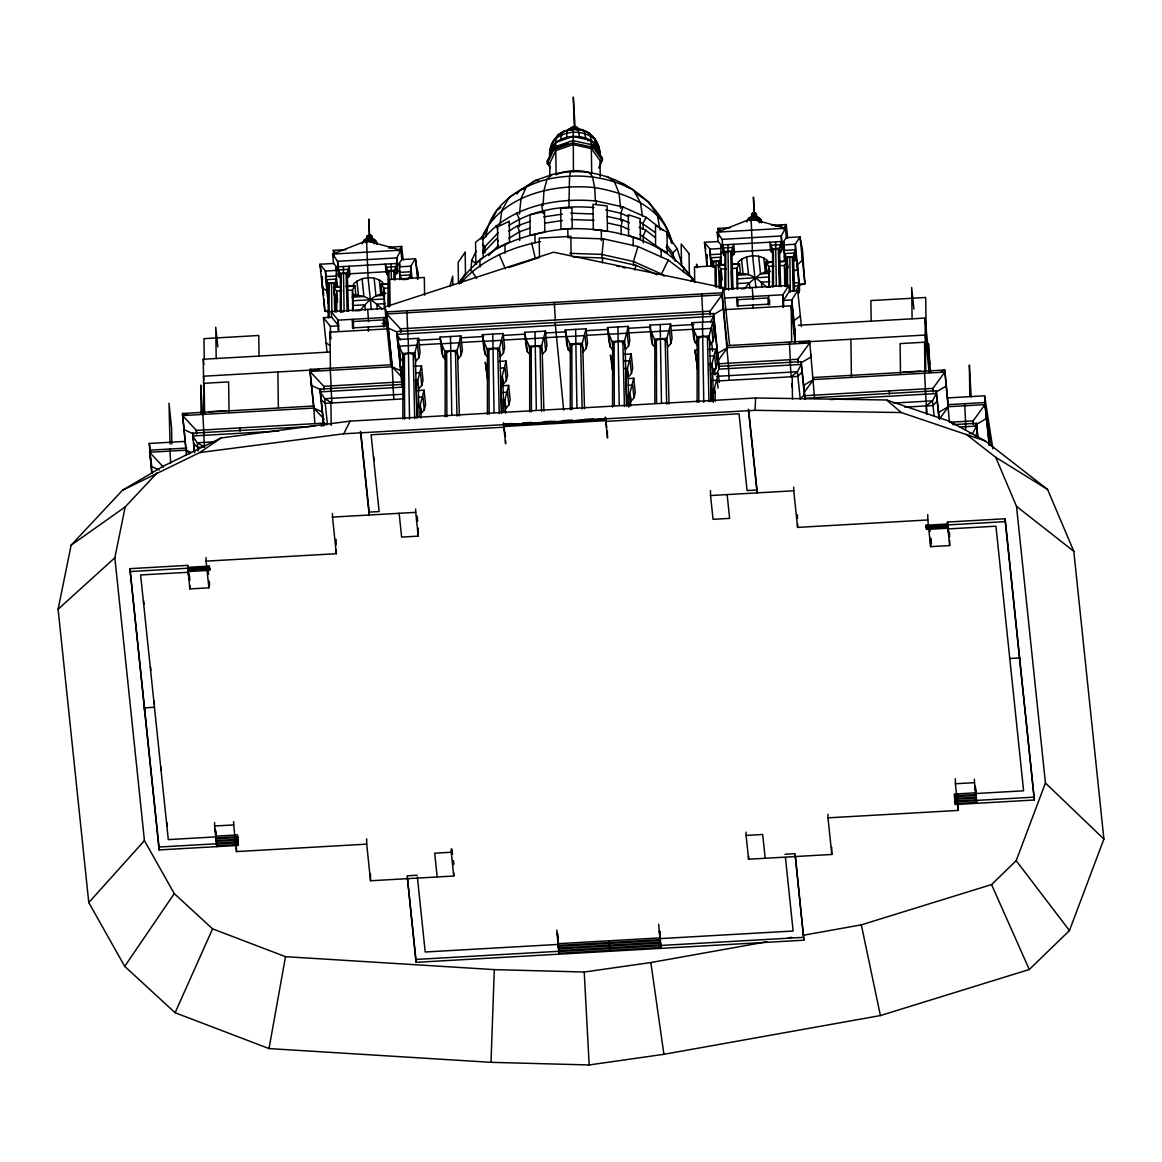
<?xml version="1.0" encoding="UTF-8"?>
<svg xmlns="http://www.w3.org/2000/svg" width="1162" height="1162" viewBox="0 0 1162 1162"><rect width="100%" height="100%" fill="white"/><g stroke="black" fill="none" stroke-linecap="round" stroke-linejoin="round"><path stroke-width="1.5" d="M402.865 419.09L402.894 357.823L404.405 354.686L408.675 353.175L413.207 354.178L415.342 357.112L417.085 418.291M445.148 416.679L445.177 355.412L446.673 352.275L450.943 350.764L455.475 351.766L457.61 354.7L459.353 415.88M487.415 414.268L487.444 353.001L488.955 349.864L493.211 348.353L497.743 349.355L499.892 352.289L501.621 413.469M529.683 411.856L529.712 350.59L531.223 347.453L535.493 345.942L540.025 346.944L542.16 349.878L543.903 411.057M570.295 409.547L570.324 348.266L571.835 345.129L576.105 343.618L580.637 344.635L582.772 347.554L584.515 408.733M612.563 407.136L612.592 345.855L614.102 342.717L618.373 341.207L622.905 342.224L625.04 345.143L626.783 406.322M654.845 402.923L654.874 343.444L656.37 340.306L660.641 338.796L665.172 339.812L667.308 342.732L669.051 403.911M697.113 402.313L697.142 341.032L698.652 337.895L702.908 336.384L707.44 337.401L709.59 340.321L711.318 401.5M328.163 317.894L328.294 285.547L329.122 283.804L331.504 282.976L334.017 283.528L335.237 285.155L336.849 282.627M340.277 311.736L340.422 275.801L341.25 274.058L343.618 273.215L346.145 273.782L347.322 275.409L348.469 311.271M387.963 305.417L388.093 273.085L388.921 271.342L393.802 271.066L394.993 272.678L395.225 279.853M712.829 267.202C713.976 260.738 708.326 255.727 709.953 249.104L704.492 242.306L718.131 241.536L722.88 246.925L722.953 252.503L720.876 252.619L721.021 254.057M724.827 289.803L724.972 253.868L725.8 252.125L728.167 251.282L730.68 251.849L731.871 253.476L733.019 289.338M772.498 287.087L772.643 251.137L773.471 249.409L775.838 248.566L778.351 249.118L779.542 250.745L780.69 286.622M786.543 286.36L786.645 259.402L787.487 257.659L789.855 256.831L792.368 257.383L793.559 259.01L794.59 291.284M889.38 394.223L889.409 390.868M491.003 1062.329L269.018 1048.574L175.113 1012.741L124.712 966.363L88.777 902.554L58.1 609.251L71.129 545.181L122.576 490.19L163.392 466.122L221.129 437.943L350.125 421.123L755.591 397.985L886.562 399.989L949.47 421.283L985.332 440.979L1047.601 489.478L1073.804 551.325L1103.9 839.066L1069.447 930.573L1029.285 969.5L880.404 1015.559L663.909 1054.312L589.178 1064.958L491.003 1062.329L494.3 969.616L285.503 956.675L212.573 928.859L174.271 893.607L144.437 840.62L114.849 557.76L125.176 506.952L157.233 472.702M122.576 490.19L199.69 452.584L343.734 433.789L755.068 410.317L755.591 397.985M543.133 205.659L543.918 190.51L547.011 179.34L552.095 174.576C602.221 161.402 658.97 193.647 672.624 243.555M549.975 150.668C550.236 142.984 555.581 137.465 561.072 132.904L558.094 134.894L556.249 138.176L555.668 142.519L549.582 155.2C549.045 145.686 558.181 139.411 566.475 137.392L567.448 130.449L568.712 129.272C584.747 124.857 601.291 139.425 599.941 155.752M362.268 243.817L364.04 240.127L367.991 238.559L369.429 239.125C366.771 232.821 373.772 234.985 371.361 239.023M367.889 237.949L367.076 236.365L368.819 234.971L367.657 236.845L369.211 239.169M367.904 239.227L367.105 237.629L368.703 236.336L371.114 236.641L371.913 238.239L370.446 235.174L369.095 234.869L368.136 236.54L369.284 239.111L369.095 234.869M470.857 270.746L471.743 260.288L476.13 251.152M550.497 148.968L552.357 143.318M571.98 128.59L572.212 127.747L570.222 129.2L572.024 128.169M599.636 155.345C600.188 145.613 594.755 136.201 586.229 131.466M746.817 221.884L748.589 218.195L753.847 216.495M752.439 216.016C749.461 214.897 755.068 211.891 752.177 213.634L753.063 216.466L750.013 217.309L751.204 220.083L755.14 219.502L758.495 220.998C765.192 217.555 749.998 215.42 757.246 217.221L761.052 219.749L761.444 221.477L759.382 222.755M752.453 217.294C749.635 215.072 755.227 212.893 756.375 215.435C755.445 219.313 757.755 212.748 754.53 212.966L752.656 213.343L753.063 216.466M754.53 212.966L754.675 214.374M761.328 222.784L761.444 221.041L759.745 220.606M519.472 214.011L520.983 198.615L526.444 186.603L535.29 180.502L552.095 174.576M560.592 139.469L562.364 132.25L568.712 129.272L570.382 129.766M602.279 262.83L602.758 257.949L573.084 256.962M569.075 237.716L603.528 238.878L601.684 258.53M596.106 204.352L596.542 201.07L622.934 206.938L646.174 217.323L663.226 230.439M499.921 224.527L501.839 210.482L509.276 197.235L535.29 180.502L538.631 180.575M573.97 127.297L571.82 127.5L570.789 129.331L574.086 128.169L578.415 129.578C578.415 126.876 572.503 125.046 574.101 129.185L571.835 129.737L571.719 128.75L572.488 127.079L574.289 127.254L573.316 97.042L575.059 126.992M370.591 241.435C373.06 237.498 367.047 237.295 369.225 241.391L373.031 242.233L374.556 243.773C379.262 241.812 373.496 238.428 370.969 238.413L370.17 238.457L370.998 238.646M755.14 219.502C757.609 215.566 751.596 215.362 753.775 219.458M418.61 338.331L414.892 352.769L415.793 361.44L418.872 357.881L420.107 352.652L418.61 338.331L397.811 339.522L399.321 353.844L400.556 358.927L403.359 362.152L402.444 353.48L399.234 346.174L397.811 339.522M421.515 365.87L417.797 380.308L418.712 388.965L421.777 385.406L423.012 380.192L421.515 365.87L414.587 366.262M424.072 390.214L420.339 404.652L421.254 413.323L424.319 409.765L425.568 404.536L424.072 390.214L417.129 390.621M460.878 335.92L457.16 350.358L458.075 359.029L461.14 355.47L462.389 350.241L460.878 335.92L440.093 337.111L441.589 351.432L442.838 356.516L445.627 359.741L444.712 351.069L441.502 343.763L440.093 337.111M485.905 236.859C489.217 206.299 519.356 186.486 547.011 179.34C576.018 172.877 607.305 175.709 633.551 190.176L640.451 202.595L642.484 216.393M503.161 333.509L499.428 347.946L500.343 356.618L503.407 353.059L504.657 347.83L503.161 333.509L482.361 334.7L483.857 349.021L485.106 354.105L487.895 357.33M506.08 361.033L502.362 375.486L503.277 384.143L506.341 380.584L507.591 375.37L506.08 361.033L499.152 361.44M508.636 385.392L504.918 399.83L505.819 408.501L508.883 404.942L510.133 399.713L508.636 385.392L501.708 385.784M552.052 146.339L552.749 141.866C562.8 129.752 583.295 129.185 594.842 139.469L595.612 143.856L598.561 147.894M545.428 331.097L541.71 345.535L542.61 354.207L545.675 350.648L546.924 345.419L545.428 331.097L524.628 332.288L526.125 346.61L527.374 351.694L530.162 354.918L529.262 346.247L526.037 338.941L524.628 332.288M586.04 328.788L582.322 343.226L583.222 351.897L586.287 348.339L587.536 343.11L586.04 328.788L565.24 329.964L566.736 344.301L567.986 349.384L570.774 352.609L569.874 343.937L566.649 336.631L565.24 329.964M628.308 326.377L624.59 340.815L625.49 349.486L628.569 345.927L629.804 340.698L628.308 326.377L607.508 327.553L609.019 341.889L610.268 346.973L613.057 350.198M631.198 353.902L627.465 368.339L628.381 377.011L631.445 373.452L632.694 368.223L631.198 353.902L624.255 354.294M633.74 378.26L630.022 392.698L630.922 401.369L633.987 397.811L635.236 392.582L633.74 378.26L628.54 378.551M670.576 323.966L666.857 338.403L667.772 347.075L670.837 343.516L672.086 338.287L670.576 323.966L649.79 325.142L651.286 339.478L652.536 344.562L655.324 347.787L654.409 339.115L651.199 331.809L649.79 325.142M712.858 321.554L709.125 335.992L710.04 344.664L713.105 341.105L714.354 335.876L712.858 321.554L692.058 322.731L693.554 337.067L694.803 342.151L697.592 345.375L696.692 336.704L693.467 329.398L692.058 322.731M715.763 349.079L712.045 363.517L712.945 372.189L716.01 368.63L717.259 363.401L715.763 349.079L708.82 349.471M711.376 373.83L718.305 373.438L714.586 387.876L715.124 393.076M549.582 155.2L550.105 152.019M269.018 1048.574L285.503 956.675M411.246 275.728L410.651 278.415L410.752 266.171L415.459 258.792L401.834 259.576L397.535 265.488L397.607 271.066L399.699 270.935L399.844 272.373M795.796 253.795L793.588 259.01M798.643 289.338L799.238 286.636M570.484 171.831L569.54 175.985L569.075 200.111M634.786 270.049L635.934 265.314L602.758 257.949M606.985 216.393L622.687 219.879L621.06 225.965L621.191 234.739M574.929 127.326L576.439 127.675L576.468 129.476L575.321 129.229C576.628 125.961 571.544 126.266 572.91 129.36M449.839 286.491L452.701 276.207L452.817 284.792M784.423 261.305L784.147 241.609L784.394 250.44L784.248 249.002L782.157 249.118L782.084 243.541L786.383 237.644L800.008 236.859L795.302 244.238L799.572 285.039L799.006 292.839L798.817 282.656L793.878 282.947M603.528 238.878L637.982 246.518L633.45 261.465L633.508 265.59M349.283 276.411L349.994 274.159L349.152 266.2L347.075 272.997L347.583 277.805L349.283 276.411L348.542 269.337L338.389 269.918L337.619 266.868L396.823 263.483L397.651 271.443L395.24 275.089L394.746 270.281L396.823 263.483L396.75 257.906L400.846 250.179L366.567 240.781L332.593 254.071L333.581 263.469L338.331 268.858L338.403 274.435L336.326 274.552M733.832 254.478L734.544 252.227L733.701 244.267L731.624 251.065L732.133 255.872L733.832 254.478L733.091 247.404L722.938 247.985L722.168 244.935L781.372 241.551L782.2 249.496L779.789 253.156L779.295 248.348L781.372 241.551L781.3 235.973L785.396 228.246L751.117 218.848L717.143 232.139L718.131 241.536M390.853 364.781L384.825 307.015L553.562 252.227L723.577 287.697L721.994 294.843L728.589 366.553M622.934 206.938L620.886 213.227L620.987 220.969M352.754 286.52L353.538 284.138C360.772 276.571 374.847 275.423 382.777 282.468M737.304 264.587L738.088 262.205C745.321 254.638 759.396 253.49 767.327 260.535L768.169 262.815M371.898 241.725L372.784 238.82M756.447 219.792L757.333 216.887L755.184 217.091M804.249 935.076L861.332 924.85L991.549 884.572L1016.198 860.693L1045.437 783.014L1016.503 506.341L995.718 457.291L966.29 434.37M754.24 212.907L754.153 217.134L755.126 214.476L754.501 213.067M336.472 279.127L337.212 286.128L335.484 287.537L334.99 282.773L336.472 279.127L326.217 279.708L325.404 271.036L319.942 264.239L333.581 263.469M721.762 264.195L720.033 265.604L719.539 260.84L721.021 257.194L710.766 257.775L711.74 266.113M799.645 290.616L795.389 249.815L783.842 250.469L784.568 253.577L794.837 252.982L795.563 259.983L793.835 261.392L793.341 256.628L795.389 249.815L795.302 244.238L784.321 244.862M796.783 289.483L798.265 285.837L794.852 286.026M639.129 227.229L645.709 230.163L643.24 235.886L643.341 242.916M756.375 215.435L754.937 216.364L755.634 213.445L754.792 213.082M175.113 1012.741L212.573 928.859M376.503 241.681L376.895 243.41L374.382 239.968L369.066 238.791L365.478 239.662L362.384 242.495M364.853 241.086L365.246 240.273L364.505 241.202C365.957 237.527 370.329 239.154 371.825 237.368M459.164 283.949C481.678 247.245 526.807 232.298 567.797 228.754C614.291 227.389 667.787 240.331 694.469 281.654M481.097 239.154C498.73 196.015 552.313 183.189 594.668 187.619C625.795 192.529 665.608 208.143 671.258 243.061M492.267 219.647L496.61 210.583L500.909 207.432M482.608 251.486L484.903 246.722L498.295 232.603M553.156 141.953L558.094 134.894L564.558 130.74M550.425 167.793L547.258 163.464L547.229 161.111L553.896 147.211L572.822 140.529L592.925 144.989L602.41 157.974L602.439 160.312L598.735 168.04M549.873 175.985L549.699 163.319L555.785 150.639L573.04 144.553L591.356 148.605L599.999 160.443L600.231 176.74M570.644 128.503L570.31 129.214L571.82 127.5M571.326 128.009L571.181 129.81M721.399 260.695L719.786 263.222L718.566 261.595L716.039 261.043L713.671 261.871L712.843 263.614L710.461 258.661M718.915 264.965L719.743 263.222M757.333 217.323L751.741 217.134L746.934 220.562M748.589 220.228L749.795 218.325L748.589 218.616L750.187 220.722M749.403 219.153L749.795 218.325L747.544 219.734M664.243 276.135L661.454 274L668.31 260.085L637.982 246.518M343.734 433.789L350.125 421.123M710.476 322.164L713.555 316.311L713.512 313.522L396.75 331.591L402.313 387.178L404.144 389.909M716.765 373.496L719.075 369.109L719.031 366.335L713.512 313.522M646.174 217.323L643.065 223.148L643.152 229.335M482.274 237.716L486.704 230.207M373.031 242.233L374.382 239.532L372.029 239.343M757.58 220.301L758.931 217.599L756.578 217.41L756.346 214.157L755.126 213.43M370.62 238.471L371.52 235.697L370.242 235.014L371.114 236.641L369.806 239.125M755.169 216.539L756.07 213.764L754.995 213.242M346.029 286.157L354.904 285.663L352.406 290.108L352.696 310.791M732.35 264.123L739.453 263.73L736.955 268.175L737.231 288.859M779.876 261.421L786.979 261.014L784.481 265.459L784.757 286.157M722.619 289.193L788.853 285.416L782.956 294.77L783.13 307.567M788.853 285.416L789.448 291.096L783.551 300.45L783.638 306.855M789.448 291.096L797.698 290.631L791.787 299.985L791.976 312.781M369.225 241.391L366.669 242.016L365.464 239.241L366.872 238.965M124.712 966.363L174.271 893.607M690.504 281.407L692.508 278.619L668.31 260.085M398.537 250.861L401.703 246.46L389.11 247.172M783.086 228.929L786.253 224.527L771.858 225.341M717.666 361.237L727.514 347.641L721.965 292.78L386.568 311.91L384.825 307.015M727.485 345.579L809.653 340.887L809.682 342.964L797.858 359.261L797.902 362.602M803.654 393.163L813.516 379.567L813.487 377.505L944.764 370.01L949.441 422.256L973.131 420.905L984.955 404.608L984.621 395.806L947.335 397.941M939.55 418.916L948.41 406.685L944.764 370.01L941.322 371.114M373.946 242.931L375.66 240.941L374.237 240.636M88.777 902.554L144.437 840.62M367.177 237.237L369.313 235.494L367.279 235.944L368.209 238.835L367.105 237.629M751.727 215.304L753.862 213.547L751.829 214.011L752.874 216.669M716.329 364.897L718.406 362.689L718.363 359.9M975.223 435.837L977.3 433.629L977.257 430.841M516.698 194.025L521.288 189.188L524.788 188.68M482.884 239.532C509.784 206.487 555.886 197.075 596.542 201.07M482.738 253.403L496.74 238.646L498.222 241.362M460.82 283.107C480.865 259.968 511.033 247.201 540.577 241.638M488.737 255.611L498.483 245.342M370.838 238.922L371.942 237.789M755.387 216.989L756.491 215.856M369.385 234.666L368.891 219.022L369.603 239.067L370.562 235.131L368.688 235.073M666.799 234.346L677.17 248.566L672.667 252.982L672.74 257.63M58.1 609.251L114.849 557.76M367.047 236.801L368.819 234.971M751.596 214.868L753.862 213.459L751.625 214.433L752.439 219.662M370.823 239.154L371.913 238.239L371.796 236.089L369.632 235.407L371.898 236.961M755.373 217.221L756.477 214.592L755.198 213.634M759.106 221.84L761.052 219.749M926.23 405.901L932.505 400.861L936.354 393.555L936.311 390.766L805.034 398.261L801.199 361.643L719.031 366.335M793.966 320.785L800.342 315.861M71.129 545.181L125.176 506.952M199.69 452.584L221.129 437.943M367.671 238.835L366.538 239.735L368.252 239.677M571.254 127.878L573.04 127.094M570.891 128.503L575.292 127.413L578.807 129.49L577.209 127.675L575.408 127.617M508.68 225.631C533.489 209.073 564.703 205.078 593.913 207.577M508.52 231.34L517.351 225.864L530.497 221.23M508.869 238.384L519.559 231.746L529.741 228.159M713.541 314.611L723.461 308.816L723.432 306.753M717.593 353.437L727.514 347.641L809.682 342.964M801.228 362.733L811.149 356.937L811.12 354.875M803.596 385.363L813.516 379.567L944.793 372.087L932.97 388.384L933.013 391.725M936.34 391.855L946.26 386.06L946.231 383.997M938.489 412.481L948.41 406.685L984.955 404.608L989.225 445.351M975.078 425.205L986.422 418.581L986.393 416.519M753.935 217.149L753.644 212.936M572.067 127.37L573.592 126.89M562.364 132.25C570.745 128.546 580.811 128.706 588.902 133.136L590.616 136.215L591.313 145.613L592.925 144.989L592.954 147.327L602.439 160.312L599.999 160.443M557.31 147.095L568.291 143.216M366.408 239.662L369.051 238.355M555.872 174.823C566.707 170.015 579.112 169.449 590.427 172.847M402.938 279.592L407.818 279.316M340.713 312.157L343.937 311.677M508.636 267.594L538.747 257.673M753.325 216.306L754.937 216.364M750.957 217.73L752.279 217.265L751.727 216.698M799.572 285.039L804.932 283.906L802.317 249.046L800.008 236.859L804.932 283.906L798.12 284.283M770.333 287.145L766.92 287.334C759.512 280.696 750.013 271.821 739.322 273.971L737.623 272.533L740.368 272.765L737.463 273.041L737.681 288.96M494.3 969.616L584.225 972.028L650.851 962.543L766.789 941.786M788.199 937.952L791.772 937.313M566.475 137.392C576.468 135.17 587.885 136.709 595.612 143.856M543.685 216.916L562.248 214.157M545.051 223.104L562.393 220.519M753.237 213.14L753.935 212.893L754.036 217.134M353.132 310.893L352.914 294.974L355.819 294.698L353.074 294.465L354.773 295.903C365.464 293.754 374.963 302.628 382.371 309.266M755.256 217.599L758.641 218.63M369.298 235.421L367.076 236.365L367.889 241.594M587.682 140.689L591.24 140.486L599.897 152.324M549.699 163.319L547.258 163.464L553.94 149.549L553.896 147.211M334.031 257.092L333.32 250.353L345.927 249.641M730.477 227.708L717.869 228.42L718.755 236.845M388.704 248.029L393.933 247.724M774.996 225.994L781.968 225.588M786.383 237.644L785.396 228.246L717.143 232.139L722.096 239.357L781.3 235.973L782.084 243.541M340.161 273.39L340.669 278.197L339.13 276.992L338.389 269.918L340.161 273.39L347.075 272.997M387.832 270.673L388.34 275.481L386.118 272.097L385.29 264.152L387.832 270.673L394.746 270.281M724.71 251.457L725.219 256.265L723.679 255.059L722.938 247.985L724.71 251.457L731.624 251.065M772.381 248.741L772.89 253.548L770.667 250.164L769.84 242.204L772.381 248.741L779.295 248.348M348.861 273.84L387.164 271.661M733.411 251.907L771.713 249.714M337.024 275.96L325.491 276.614L328.338 303.819M721.573 254.028L710.04 254.681L711.275 266.577M327.19 288.045L326.217 279.708L328.004 283.165L334.99 282.773M712.553 261.232L719.539 260.84M786.863 261.784L785.294 260.564L784.568 253.577L786.369 257.02L793.341 256.628M328.25 285.547L325.912 280.594M786.645 259.402L784.931 257.063M337.532 300.362L336.559 291.008L333.581 286.869L340.698 286.462M384.811 309.077L384.085 288.292L381.107 284.167L388.224 283.76M719.685 280.027L722.256 279.998L721.108 269.076L718.131 264.936L725.248 264.529M769.36 287.145L769.142 271.24L766.571 271.269L765.656 262.234L772.774 261.828M333.596 287.261L340.698 286.854M346.029 286.549L354.918 286.055M381.121 284.559L388.224 284.153M718.145 265.328L725.248 264.921M732.35 264.515L739.468 264.108M772.774 262.22L765.671 262.627L768.634 266.359L768.924 287.058M779.876 261.813L786.994 261.406M341.846 290.703L336.559 291.008L336.849 311.706M347.118 290.413L352.406 290.108L352.914 294.974M389.372 288.002L384.085 288.292L384.375 308.99M726.395 268.771L721.108 269.076L721.37 288.045M731.668 268.48L736.955 268.175L737.463 273.041M768.634 266.359L773.907 266.069M779.194 265.764L784.481 265.459L785.759 286.724M765.656 262.234L766.571 270.877L769.302 270.717L768.561 272.3L765.308 271.952L760.5 273.898L749.345 282.874L744.595 288.612L741.182 288.801M352.304 294.901L355.819 294.698L354.904 285.663M385.537 292.998L382.022 293.202L381.107 284.167M736.853 272.968L740.368 272.765L739.453 263.73M770.086 271.066L766.571 270.877M355.02 295.351L358.433 295.163L356.966 281.015M385.886 293.594C374.76 293.202 366.567 302.701 360.046 310.544L354.918 310.835M770.435 271.661L765.308 271.952L763.826 257.804M792.804 270.485L797.524 270.209L797.437 264.631L802.477 260.375L802.317 249.046M351.955 297.196L363.938 296.513L362.079 278.822M384.506 295.351L375.951 295.831L374.106 278.139M736.505 275.263L748.488 274.581L746.629 256.889M769.055 273.419L760.5 273.898L758.655 256.206M352.769 300.755L384.448 298.954M737.318 278.822L768.997 277.021M352.812 305.49L364.795 304.807L365.362 310.109M385.377 303.631L376.822 304.11L377.374 309.426M737.362 283.557L749.345 282.874L749.911 288.176M769.927 281.698L761.371 282.177L761.923 287.493M328.265 311.082L324.866 311.285L319.942 264.239L321.249 271.211M338.723 330.633L338.65 325.825L331.693 317.211L331.097 311.532L385.13 308.438M327.03 351.912L323.443 317.676L331.693 317.211M385.973 317.415L338.055 320.146L331.097 311.532M724.376 298.111L782.956 294.77L783.551 300.45L791.787 299.985L795.447 334.99M353.379 328.57L353.277 321.496L383.562 319.884L383.663 326.914M737.928 299.68L768.111 297.951L768.213 304.967M323.443 317.676L330.4 326.304L338.65 325.825L338.055 320.146L338.215 331.344M382.08 323.501L385.566 323.297M330.444 369.603L329.921 332.158L387.019 328.904M725.175 309.615L791.191 305.853L795.011 342.47L794.823 328.904M417.1 340.321L440.471 338.984M460.254 337.851L483.624 336.515M503.393 335.397L524.977 334.162M544.746 333.029L566.315 331.809M586.098 330.676L607.668 329.442M627.436 328.323L650.807 326.987M670.59 325.854L693.961 324.518M419.395 344.867L440.964 343.632M460.733 342.5L484.104 341.178M503.887 340.045L525.456 338.81M545.225 337.692L566.809 336.457M586.578 335.324L608.147 334.104M627.93 332.971L651.301 331.635M671.07 330.516L692.654 329.282M204.047 413.643L203.277 359.247L329.892 352.028M798.396 325.302L925.01 318.083L929.89 364.708M402.444 353.48L414.892 352.769M444.712 351.069L457.16 350.358M482.361 334.7L483.77 341.352L486.994 348.658L499.428 347.946M529.262 346.247L541.71 345.535M569.874 343.937L582.322 343.226M607.508 327.553L608.932 334.22L612.142 341.526L624.59 340.815M654.409 339.115L666.857 338.403M696.692 336.704L709.125 335.992M319.332 369.603L203.524 376.212L203.887 379.785M799.282 342.224L925.242 335.034L928.99 370.896M400.716 367.047L403.475 386.452L400.716 367.047L404.187 366.858M694.963 350.27L697.708 369.676L694.963 350.27L698.435 350.067M415.865 372.929L420.441 372.668L421.777 385.406M500.43 368.107L505.005 367.846L506.341 380.584M624.009 361.048L630.109 360.699L631.445 373.452M710.098 356.138L714.674 355.877L716.01 368.63M414.689 380.482L417.797 380.308M624.357 368.514L627.465 368.339M708.922 363.691L712.045 363.517M402.778 381.804L323.82 386.307L309.949 371.462L309.92 369.4L392.088 364.708L393.177 385.697M718.9 363.764L797.858 359.261L798.207 362.675M320.116 389.081L402.27 384.404L402.313 387.178L320.146 391.87L320.116 389.081L323.602 422.489M403.505 394.208L324.721 398.697L320.146 391.87L323.646 425.263M716.91 376.328L797.393 371.738L801.243 364.418L801.199 361.643M418.407 397.288L422.983 397.026L424.319 409.765M502.972 392.451L507.547 392.19L508.883 404.942M628.076 385.319L632.651 385.058L633.987 397.811M711.129 380.584L717.23 380.235L718.058 388.21M403.984 398.856L325.2 403.359L320.944 399.423L320.901 396.634M719.104 380.889L797.873 376.401L802.027 371.971L801.983 369.196M208.782 411.726L225.82 410.752M903.382 372.101L920.406 371.128M314.8 423.651L313.755 406.003L182.478 413.498L186.457 455.359M417.231 404.841L420.339 404.652M501.795 400.018L504.918 399.83M322.833 423.186L196.378 430.405L182.507 415.56L313.784 408.08L321.874 411.813M804.903 395.69L932.97 388.384L933.318 391.797M194.388 452.105L192.66 433.179L314.611 426.236M320.828 425.873L323.937 425.699M278.851 431.044L192.703 435.968L197.264 442.795L204.512 447.065L203.626 432.554M830.496 399.583L936.354 393.555L938.94 418.291M151.786 473.37L149.244 443.463L184.758 441.429M512.384 423.505L503.611 424.014L503.596 423.113L504.831 433.339M522.929 422.91L531.717 422.402M544.005 421.704L552.792 421.21M563.338 420.6L572.27 420.019M584.413 419.395L593.201 418.901M214.767 441.807L197.264 442.795L198.121 450.9M893.52 403.083L932.505 400.861L934.074 415.836M503.945 425.641L605.838 419.831M504.105 426.469L605.998 420.659M606.012 421.37L739.032 413.788L747.05 490.567L757.043 490.001L757.072 492.877L748.328 409.227M186.835 448.053L149.549 450.188L151.946 473.079M204.512 447.065L197.758 447.457L193.488 443.521M904.748 407.136L932.984 405.523L937.138 401.108L937.095 398.319M947.64 404.666L984.926 402.531L989.37 445.061M952.869 424.638L976.472 423.288L978.012 437.987M960.132 427.006L976.516 426.062L977.678 437.188M969.282 433.586L972.667 433.382L976.516 426.062L976.472 423.288M360.772 432.017L369.153 512.122L379.132 511.556L371.099 434.777L504.119 427.18L504.264 426.381M332.448 513.502L332.506 517.09L415.72 512.355L418.204 536.132L401.616 537.091L399.132 513.299M710.476 490.596L710.548 495.535L793.762 490.785L797.597 527.403L927.828 519.966L930.617 546.648L949.674 545.559L949.601 540.359M206.052 557.542L206.095 561.144L336.326 553.708L336.283 550.105M129.926 568.668L187.634 565.371L188.346 572.256L140.617 574.972L168.301 839.603L216.03 836.872L216.742 843.757L159.034 847.04L129.926 568.668L159.078 849.93L238.326 845.399L237.556 834.926L216.016 836.146M947.524 524.919L947.48 522.043L1005.188 518.746L1034.354 800.008L955.106 804.525L954.336 794.038L975.862 792.818M187.663 567.361L209.189 566.126L209.712 569.482L188.171 570.716L188.157 569.816L189.057 578.415M1034.354 800.008L1005.232 521.636L925.983 526.154L925.969 525.253L947.509 524.018L949.674 545.559M129.955 571.559L209.204 567.027L209.189 566.126M187.837 569.075L209.538 567.768M926.143 526.967L947.684 525.732M188.389 575.132L188.331 571.53L209.872 570.31L209.697 568.581L187.997 569.903L187.823 568.174M925.969 525.253L926.317 527.78L947.858 526.56L948.018 527.374L926.477 528.608L926.477 527.708M948.207 528.913L995.936 526.197L1023.606 790.814L975.877 793.53M187.634 565.371L189.827 588.902L208.884 587.812L208.797 581.116M154.459 707.28L144.48 707.861L144.524 710.737M1009.763 658.505L1019.757 657.939L1019.786 660.815M214.578 822.536L214.621 826.008L233.693 824.918L236.482 851.586L366.713 844.149L370.533 880.767L453.761 876.017L453.703 872.72M955.353 778.729L955.411 783.754L974.482 782.665L976.632 803.291L976.429 799.776L954.888 800.996M237.731 836.64L216.19 837.875L215.29 829.276M954.51 795.767L976.051 794.532M216.205 838.775L237.745 837.541M954.525 796.667L976.065 795.433M237.934 839.269L216.393 840.489L216.408 841.39L237.934 840.17M954.699 798.381L976.24 797.147L976.254 798.047L954.714 799.282M238.123 841.884L216.582 843.118L216.786 846.633L214.621 826.008M1034.311 797.117L976.603 800.415L975.15 785.933M238.137 842.784L216.597 844.019L216.771 845.733L238.312 844.498M954.903 801.896L976.443 800.676M955.091 803.625L976.632 802.39M827.925 814.242L827.983 817.845L958.2 810.422L958.127 805.019M453.761 876.017L451.263 852.24L434.69 853.184L437.173 876.961M746.062 832.123L746.106 835.42L762.693 834.476L765.177 858.253M417.173 875.218L407.194 875.799L415.981 962.339L803.872 940.203L795.258 855.45M785.091 854.244L795.069 853.663L803.872 940.203M746.106 835.42L748.589 859.212L831.803 854.462L831.702 847.258M558.21 943.689L660.103 937.879M558.21 944.415L425.205 951.998L417.361 877.005M660.118 938.606L793.123 931.023L785.468 857.803M558.385 945.418L660.277 939.608L660.292 940.508L558.399 946.318M407.383 877.571L415.938 959.449L558.937 951.3L557.44 933.217L557.804 937.56M658.665 924.269L660.873 948.366L660.829 945.476L802.012 937.429M558.777 951.562L660.684 945.737L660.67 944.837L558.777 950.661L558.98 954.176L556.772 930.079M558.966 953.276L660.858 947.466M752.802 217.744L751.088 217.802L753.005 217.526M384.593 293.173L382.022 292.809L384.753 292.65L384.012 294.233L380.758 293.884L379.277 279.737M335.135 301.96L337.706 301.931M755.068 410.317L901.32 412.554L985.332 440.979M570.731 213.198L593.085 213.953M571.094 219.545L594.087 220.315M569.903 253.345L601.625 254.405L633.45 261.465L661.454 274M577.209 127.675L578.56 129.49L575.96 127.195L577.136 127.544L577.485 129.926L577.136 127.544L575.437 126.963M575.553 127.82L577.601 128.212L577.732 129.432L576.744 128.75M328.076 311.648L324.866 311.285L323.937 299.084M369.647 235.436L371.927 236.525M368.456 239.459L364.04 240.127L365.638 242.655M187.46 414.355L182.478 413.498L186.123 450.173L189.595 453.877M313.348 370.024L309.92 369.4L313.755 406.003M574.841 126.818L576.221 127.137M591.24 140.486L572.924 136.433L555.668 142.519L555.741 147.647M605.765 209.872L620.886 213.227L628.802 216.771M607.624 222.988L621.06 225.965L628.991 229.51M616.79 266.025L619.709 266.679M622.643 267.333L625.577 267.986M575.626 128.038L576.788 128.314M375.195 242.538L376.895 242.974L376.778 244.296M756.201 216.757L760.209 219.008L761.444 221.477M639.899 221.724L655.281 232.545M622.687 219.879L629.267 222.814M640.073 234.477L659.537 248.421M635.934 265.314L657.024 274.74M396.14 331.693L388.05 327.96L388.021 325.883M401.82 371.259L392.117 366.771L309.949 371.462L313.784 408.08L324.183 419.206M321.119 389.924L311.416 385.435L311.387 383.373M193.676 434.036L183.959 429.548L183.93 427.471M190.975 452.41L186.123 450.173L149.578 452.25L163.45 467.095M159.136 469.971L151.045 466.238L151.016 464.161M720.338 229.742L717.869 228.42L720.847 231.63M995.718 457.291L1047.601 489.478M326.086 342.906L329.979 345.419M636.747 194.01L648.832 201.927L657.503 215.711L660.016 229.873M582.336 129.723L584.137 131.016L585.75 138.031M607.072 176.406L614.335 181.592L619.026 193.023L620.624 208.245M328.25 298.242L327.539 291.444L322.397 287.769L322.237 276.425L322.499 279.911M595.249 139.542L589.323 133.848M751.741 216.568L752.816 217.367M367.192 238.5L368.267 239.299M758.786 218.703L757.246 217.221M756.273 217.033L757.246 218.006M622.759 183.422L628.308 187.692M645.709 230.163L655.571 237.745M949.47 421.283L952.274 423.462M713.047 265.996L710.868 262.627M1016.503 506.341L1073.804 551.325M471.743 260.288L476.522 264.166M886.562 399.989L901.32 412.554M751.611 216.132L752.744 217.134M367.061 238.079L368.194 239.067M326.507 425.002L323.312 422.053L323.268 419.279M1045.437 783.014L1103.9 839.066M401.369 376.662L392.117 366.771L386.568 311.91L392.233 366.045M751.654 215.696L752.758 216.902M482.709 244.369L484.903 246.722L484.99 252.909M333.32 250.353L336.297 253.563M373.263 239.895L372.697 239.154L373.525 239.793L372.697 239.938M589.236 172.455L592.504 176.74L594.668 187.619L595.409 200.997M1016.198 860.693L1069.447 930.573M692.508 278.619L694.542 281.407M666.727 244.833L672.667 252.982L675.093 261.116M666.146 247.041L676.429 261.13M547.229 161.111L549.335 164.002M418.654 406.061L420.804 408.995L421.051 417.986M495.84 225.878L497.67 228.594M400.454 339.841L396.794 334.38L713.555 316.311L719.075 369.109L801.243 364.418L804.903 399.423M472.062 271.254L476.609 278.502M596.396 143.391L598.967 147.647M516.64 212.98L519.385 219.008L519.487 226.735M991.549 884.572L1029.285 969.5M696.372 356.923L697.665 359.842M613.144 374.498L610.399 355.093L613.1 364.665M402.139 373.714L404.071 378.086M697.839 267.144L696.546 264.181L696.604 267.638M499.21 254.42L505.31 268.771M517.351 225.864L519.559 231.746L519.675 240.519M723.679 255.059L722.096 239.357M339.13 276.992L337.546 261.29L332.593 254.071L400.846 250.179L401.834 259.576M677.17 248.566L681.745 263.919M326.319 284.574L328.497 287.929L328.004 283.165M541.507 204.207L543.177 213.721M487.619 379.945L485.295 362.224L487.532 376.851M531.688 242.96L535.29 258.182M861.332 924.85L880.404 1015.559M705.799 249.278L704.492 242.306L706.946 265.837L706.786 254.493L707.048 257.979M418.291 277.95L415.459 258.792L417.579 278.953M572.822 140.529L572.997 141.561M984.621 395.806L992.871 448.779M985.376 406.86L991.506 446.281M149.244 443.463L150.61 452.192M150.029 454.705L151.685 465.425M650.851 962.543L663.909 1054.312M973.48 424.319L973.131 420.905L973.175 424.246M936.311 390.766L939.259 418.945M949.528 534.738L949.354 533.024L949.369 533.924M949.18 532.211L949.557 536.902M949.034 533.184L949.398 536.626M975.484 787.575L975.673 790.189M947.48 522.043L948.904 535.072M930.254 368.281L930.631 371.869M927.131 414.5L925.344 391.391M913.913 309.063L911.662 287.479L912.097 318.824M929.731 528.056L930.094 531.499M930.82 538.543L931.358 543.685M955.411 783.754L958.2 810.422M926.303 526.88L926.651 529.422L948.192 528.202L948.236 531.804M809.653 340.887L814.577 398.479M797.698 290.631L801.46 326.667M786.253 224.527L787.662 237.992M786.979 261.014L787.662 267.55M786.369 257.02L787.676 267.928M795.069 338.708L792.818 309.862M785.105 257.238L785.643 262.336M784.408 255.771L784.684 258.429M785.091 269.293L785.585 273.971M781.503 251.762L780.762 244.688L770.609 245.269L771.35 252.343M791.859 383.75L792.223 387.222M827.983 817.845L831.803 854.462M768.808 267.986L769.142 271.24M767.327 260.535L767.675 263.905M753.935 212.733L753.441 197.09L754.37 213.837M755.968 287.9L752.627 255.989L751.117 218.848M753.107 299.593L752.25 287.508M741.516 259.082L742.983 273.23M737.42 302.033L736.94 297.399L737.057 305.969L768.736 304.154L768.619 295.584M748.662 409.895L757.043 490.001M722.561 243.889L722.88 246.925M723.577 287.697L729.62 345.448M718.131 264.936L719.002 273.491M729.242 380.308L728.356 365.798M710.49 254.202L709.953 249.104L720.948 248.479L720.774 245.226L721.05 264.921M718.305 373.438L719.249 382.385M710.519 314.568L710.171 311.155L721.994 294.843L386.597 313.972L400.469 328.817L400.817 332.23M713.105 341.105L711.769 328.352L693.467 329.398L694.803 342.151M711.667 342.398L712.582 351.214M714.412 368.659L715.066 374.876M727.136 494.591L729.62 518.368L713.047 519.327L710.548 495.535M670.837 343.516L669.501 330.763L651.199 331.809L652.536 344.562M628.569 345.927L627.233 333.174L608.932 334.22L610.268 346.973M612.142 341.526L612.868 348.455M611.808 361.745L612.97 372.9M605.983 419.758L606.332 422.285M659.537 930.559L659.914 935.265M606.724 427.529L605.489 417.303L605.504 418.204M659.377 931.009L660.829 945.476M605.329 417.376L607.494 438.016L607.392 431.087M586.287 348.339L584.951 335.586L566.649 336.631L567.986 349.384M563.657 410.099L555.131 322.557M555.058 423.564L554.71 421.022L554.724 421.922M609.149 940.784L609.919 951.271M545.675 350.648L544.339 337.895L526.037 338.941L527.374 351.694M503.407 353.059L502.071 340.306L483.77 341.352L485.106 354.105M505.136 433.179L505.499 436.622M504.439 427.747L504.076 424.304L504.163 430.071M503.437 423.186L505.601 443.826L505.543 440.369M486.994 348.658L487.532 353.858M461.14 355.47L459.803 342.717L441.502 343.763L442.838 356.516M412.002 278.067L410.752 266.171L399.772 266.795L399.597 263.542L399.815 279.722M411.551 278.546L410.84 271.748L399.292 272.402L400.382 279.011M418.872 357.881L417.536 345.129L399.234 346.174L400.556 358.927M401.703 246.46L403.112 259.925M397.535 265.488L396.75 257.906L337.546 261.29L338.331 268.858M396.954 273.695L396.213 266.621L386.06 267.202L386.801 274.276M403.33 359.988L403.882 365.275M417.158 516.117L417.695 521.201M451.989 849.204L452.526 854.288M453.238 861.086L453.601 864.484L453.543 860.897M403.272 391.405L403.839 396.779M397.07 334.612L397.912 342.674M398.275 346.203L401.413 376.212M402.27 384.404L401.602 377.97L401.645 380.758M393.845 399.438L392.959 384.927M384.564 322.164L384.07 317.516L384.186 326.086L352.507 327.902L352.391 319.332L352.87 323.966L352.827 320.93M371.419 309.833L368.078 277.921L366.567 240.781M368.557 321.525L367.7 309.441M373.67 456.884L374.048 460.457M360.438 431.349L369.196 514.998L369.153 512.122M333.581 286.869L334.453 295.424M325.941 276.135L325.404 271.036L336.399 270.412L336.225 267.158L336.501 286.854M329.921 332.158L330.647 339.144L330.4 326.304M324.183 389.72L323.82 386.307L323.864 389.648M327.393 424.246L324.721 398.697L331.954 402.967L331.068 388.457M332.506 517.09L336.326 553.708M217.817 346.959L215.754 327.176L216.19 358.521M203.277 359.247L203.844 364.636M196.727 433.818L196.378 430.405L196.422 433.746M208.013 569.235L208.55 574.391M209.262 581.421L209.625 584.849M192.66 433.179L193.444 440.732M193.633 442.461L194.708 452.773M206.095 561.144L208.884 587.812M189.174 575.088L189.711 580.245M189.188 576.526L189.551 579.969M215.624 830.554L216.059 839.763M170.044 444.044L168.998 403.243L171.598 428.066L171.816 444.029M143.565 600.696L143.943 604.284M150.494 666.857L150.871 670.43M154.038 700.831L154.415 704.404M160.966 766.978L161.344 770.566M166.762 822.405L167.139 825.979M786.601 276.019L787.24 283.441M323.021 286.883L323.675 295.598M555.32 319.986L554.274 302.338M170.654 463.202L169.826 449.026M568.77 200.14L569.148 206.749M579.504 136.651L577.921 128.75L573.273 128.59L573.418 171.7M584.225 972.028L589.178 1064.958M965.724 430.23L965.506 423.912M702.865 322.237L702.545 314.147M408.022 339.057L406.845 310.748M239.924 427.921L240.055 431.262M720.033 272.184L720.542 288.321M335.484 294.117L336.05 312.055M793.065 273.419L793.268 280.652M779.106 266.969L779.295 274.203M731.479 271.501L731.682 278.735M715.298 401.21L715.037 392.204L712.902 389.285L713.192 401.791M713.468 402.037L712.495 367.86L710.345 364.926L711.202 400.672M630.734 406.032L630.472 397.026L628.337 394.107L628.627 406.613M628.889 406.86L627.93 372.682L625.781 369.748L626.623 405.494M505.615 413.164L505.368 404.173L503.233 401.239L503.48 411.958M503.742 412.205L502.812 379.814L500.677 376.88L501.519 412.626M419.177 417.027L418.247 384.637L416.112 381.702L416.955 417.448M346.842 289.803L347.089 298.852M792.368 257.383L793.239 291.168M778.351 249.118L779.324 286.462M775.606 241.885L776.318 285.794M730.68 251.849L731.653 289.178M727.935 244.601L728.589 290.151M718.566 261.595L718.697 266.926M718.784 270.485L719.249 288.263M393.802 271.066L394.034 279.955M391.057 263.818L391.405 279.359M346.145 273.782L347.104 311.125M343.386 266.534L344.097 310.457M334.017 283.528L334.104 287.087M334.191 290.645L334.743 311.982M707.44 337.401L708.965 401.732M702.458 322.15L703.78 402.357M665.172 339.812L666.697 404.144M660.19 324.561L661.483 402.982M622.905 342.224L624.43 406.555M617.908 326.972L619.215 405.393M580.637 344.635L582.147 408.966M575.64 329.383L576.933 407.804M540.025 346.944L541.536 411.275M535.028 331.693L536.321 410.128M497.743 349.355L499.268 413.687M492.761 334.104L494.053 412.539M455.475 351.766L457 416.098M450.493 336.515L451.786 414.95M413.207 354.178L414.718 418.509M408.211 338.926L409.532 419.148M1005.188 518.746L1005.232 521.636M971.156 396.997L969.369 365.042L969.805 396.126M975.833 790.654L975.92 796.42M974.439 779.208L974.482 782.665M965.738 424.682L964.649 403.693M957.982 794.242L958.054 799.63M947.684 524.832L947.858 526.56M930.268 371.419L928.482 343.545L928.888 372.116M930.501 538.282L930.617 546.648M926.129 328.817L925.693 297.472L870.875 300.566L871.166 321.467M925.01 318.083L925.736 370.693M926.216 404.928L926.346 413.919M927.755 514.577L927.828 519.966M925.577 392.16L924.487 371.172M924.937 370.663L924.545 342.209L900.1 343.603L900.521 373.844M926.143 526.066L926.317 527.78M850.889 339.275L851.412 376.72M804.351 391.826L804.394 394.615L800.24 399.031L797.393 371.738L791.119 376.778L790.233 362.268M795.113 331.693L795.157 335.121M797.422 514.81L797.466 518.412M797.553 523.801L797.597 527.403M794.082 329.34L794.14 333.581M791.191 305.853L791.685 341.512M792.164 375.646L792.484 399.031M793.719 487.183L793.762 490.785M790.465 363.023L789.376 342.049M769.534 299.52L769.607 304.836M752.003 215.696L752.032 216.96M752.903 305.054L752.932 307.886M748.546 855.915L748.589 859.212M737.826 299.564L738.03 306.695M715.255 286.535L714.964 265.822L694.498 266.984L694.716 282.526M714.296 321.09L714.427 329.95M710.214 314.495L710.171 311.155L400.469 328.817L400.512 332.158M702.778 314.917L701.688 293.928M683.459 266.563L683.459 271.995M661.12 249.467L661.207 256.671M660.089 936.979L660.147 941.481M659.711 931.735L659.711 932.636M633.116 236.932L633.232 245.952M606.157 420.571L606.172 421.472M606.056 424.261L605.823 418.93L503.771 424.827L503.756 423.927M605.649 418.117L605.663 419.017M601.277 229.873L601.437 240.694M591.705 173.951L591.356 148.605L592.954 147.327L572.866 142.868L553.94 149.549L555.785 150.639L556.104 174.169M571.123 255.524L570.862 236.351L539.197 238.152L539.473 257.528M567.797 228.754L567.928 237.774M558.196 942.789L558.254 947.306M534.956 233.649L535.072 242.669M504.962 244.223L505.092 253.243M479.891 259.78L479.993 266.984M461.43 279.229L461.488 282.831M451.219 848.943L451.263 852.24M424.58 295.192L424.333 277.457L389.749 279.432L390.127 306.027M417.768 270.978L417.884 279.069M418.088 527.897L418.204 536.132M415.676 509.058L415.72 512.355M415.938 959.449L415.981 962.339M397.549 339.144L397.578 341.933M384.985 321.467L385.058 326.769M367.453 237.629L367.482 238.893M368.354 326.987L368.412 331.228M370.446 873.577L370.533 880.767M366.64 838.761L366.713 844.149M353.379 321.613L353.48 328.628M336.123 539.313L336.21 544.717M331.301 389.226L330.211 368.238M330.894 401.965L331.214 425.35M327.539 291.444L327.626 297.022M277.878 371.971L278.372 407.63M259.068 356.371L258.777 335.484L203.96 338.65L204.265 359.537M236.278 837.206L236.336 840.794M236.423 847.984L236.482 851.586M229.03 412.147L228.609 381.906L204.163 383.3L204.599 413.541M233.649 821.563L233.693 824.918M215.812 832.631L215.827 833.532M209.697 568.581L209.712 569.482M209.363 566.954L209.538 568.668M203.858 433.324L202.754 412.336M202.493 412.931L200.706 385.058L201.113 413.628M189.784 585.43L189.827 588.902M189.493 576.367L189.508 577.267M189.333 575.539L189.348 576.439M159.034 847.04L159.078 849.93M789.855 256.831L790.305 292.287M716.039 261.043L716.388 287.639M331.504 282.976L331.867 311.343M698.652 337.895L698.841 402.313M656.37 340.306L656.559 402.938M614.102 342.717L614.291 405.349M571.835 345.129L572.024 409.547M531.223 347.453L531.412 411.856M488.955 349.864L489.144 414.268M446.673 352.275L446.876 416.679M404.405 354.686L404.608 419.09M787.487 257.659L787.502 286.157M773.471 249.409L773.485 286.796M725.8 252.125L725.814 289.512M713.671 261.871L713.686 267.216M388.921 271.342L388.936 306.957M341.25 274.058L341.265 311.445M329.122 283.804L329.136 317.647M530.046 214.723L530.017 235.392L544.804 232.139L544.528 211.542L530.046 214.723M410.288 274.915L408.792 278.56L401.82 278.967L400.018 275.51L410.288 274.915M465.178 252.241L458.148 262.351L458.453 283.499L465.483 273.448L465.178 252.241M482.942 236.365L475.563 242.292L475.854 263.019L483.232 257.092L482.942 236.365M509.247 221.332L497.525 226.895L497.815 247.622L509.537 242.059L509.247 221.332M571.936 207.766L560.68 208.419L560.97 229.146L572.227 228.493L571.936 207.766M660.481 942.222L558.573 948.032L558.588 948.933L660.481 943.123L660.481 942.222M596.818 229.902L593.317 229.553L592.969 204.265L607.072 205.935L607.421 231.238L596.818 229.902M640.146 218.63L628.293 214.767L628.584 235.436L640.422 239.314L640.146 218.63M666.973 232.226L655.513 225.472L655.557 245.923L667.264 252.822L666.973 232.226M689.051 253.592L681.208 244.005L681.498 265.139L689.342 274.798L689.051 253.592"/></g></svg>
